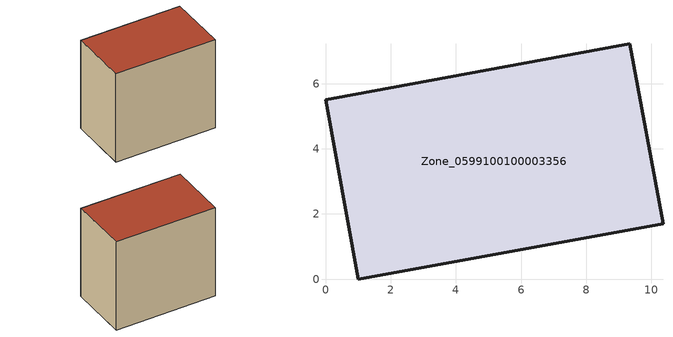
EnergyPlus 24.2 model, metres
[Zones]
Zone_0599100100003356
 floor ground (C_G): 10.36,1.7 1,0 0,5.51 9.34,7.22 z0
 wall outside (C_F): 1,0 10.36,1.7 9.34,7.22 0,5.51 1,0 z0:8.81
 roof outside (C_R): 9.34,7.22 0,5.51 1,0 10.36,1.7 z8.81
[BUILDING]
Pand.0599100100003356: North Axis=0; Terrain=City; Loads Convergence Tolerance Value=0.04; Temperature Convergence Tolerance Value=0.4; Solar Distribution=FullExterior; Maximum Number of Warmup Days=25; Minimum Number of Warmup Days=1
[Site:Location]
Rotterdam.The.Hague.AP_ZH_NLD Design_Conditions: Latitude=51.96; Longitude=4.45; Time Zone=1; Elevation=-4.5
[SITE:GROUNDTEMPERATURE:BUILDINGSURFACE]
18, 18, 18, 18, 18, 18, 18, 18, 18, 18, 18, 18
[MATERIAL] Thermal Absorptance=0.9; Solar Absorptance=0.7; Visible Absorptance=0.7
Name | Roughness | Thickness | Conductivity | Density | Specific Heat
G.TC.2006-2014 | MediumSmooth | 0.15 | 0.06 | 540 | 1210
F.TC.2006-2014 | Rough | 0.3 | 0.12 | 1920 | 840
R.TC.2006-2014 | MediumRough | 0.2 | 0.08 | 1500 | 1000
[CONSTRUCTION]
C_G: G.TC.2006-2014
C_F: F.TC.2006-2014
C_R: R.TC.2006-2014
[ZONE]
Zone_0599100100003356: Type=1; Multiplier=1; Ceiling Height=Autocalculate; Volume=Autocalculate; Floor Area=autocalculate; Part of Total Floor Area=Yes
[ZONEINFILTRATION:DESIGNFLOWRATE]
Infil_Zone_0599100100003356: Zone or ZoneList or Space or SpaceList=Zone_0599100100003356; Schedule=AlwaysOn; Design Flow Rate Calculation Method=Flow/Area; Flow Rate per Floor Area=0.0015; Constant Term Coefficient=1; Temperature Term Coefficient=0; Velocity Term Coefficient=0; Velocity Squared Term Coefficient=0
[HVACTEMPLATE:ZONE:IDEALLOADSAIRSYSTEM]
Zone_0599100100003356: Maximum Heating Supply Air Temperature=50; Minimum Cooling Supply Air Temperature=13; Maximum Heating Supply Air Humidity Ratio=0.0156; Minimum Cooling Supply Air Humidity Ratio=0.0077; Heating Limit=NoLimit; Cooling Limit=NoLimit; Dehumidification Control Type=ConstantSensibleHeatRatio; Cooling Sensible Heat Ratio=0.7; Dehumidification Setpoint=60; Humidification Control Type=None; Humidification Setpoint=30; Outdoor Air Method=None; Outdoor Air Flow Rate per Person=0.00944; Outdoor Air Flow Rate per Zone Floor Area=0; Outdoor Air Flow Rate per Zone=0; Demand Controlled Ventilation Type=None; Outdoor Air Economizer Type=NoEconomizer; Heat Recovery Type=None; Sensible Heat Recovery Effectiveness=0.7; Latent Heat Recovery Effectiveness=0.65
[ZONECONTROL:THERMOSTAT]
ThermostatControl_Zone_0599100100003356: Zone or ZoneList=Zone_0599100100003356; Control Type Schedule=DualSetpointControlType; Control 1=Thermostat_Zone_0599100100003356; Temperature Difference Between Cutout And Setpoint=0
[THERMOSTATSETPOINT:DUALSETPOINT]
Thermostat_Zone_0599100100003356: Heating Setpoint Temperature Schedule=HeatingSetpoint_Zone_0599100100003356; Cooling Setpoint Temperature Schedule=CoolingSetpoint_Zone_0599100100003356
[SCHEDULE:COMPACT]
HeatingSetpoint_Zone_0599100100003356: Through: 12/31, For: AllDays, Until: 24:00, 21
CoolingSetpoint_Zone_0599100100003356: Through: 12/31, For: AllDays, Until: 24:00, 24
DualSetpointControlType: Through: 12/31, For: AllDays, Until: 24:00, 4
AlwaysOn: Through: 12/31, For: AllDays, Until: 24:00, 1
